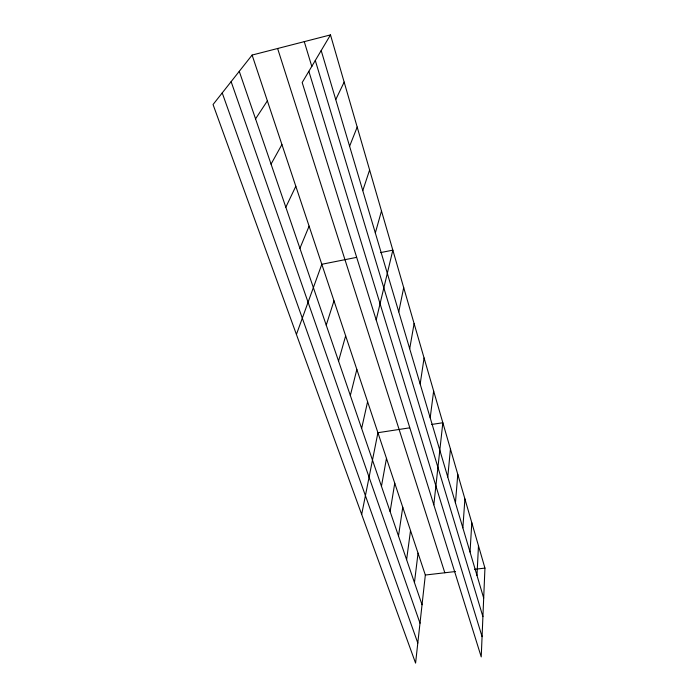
<?xml version="1.0" encoding="UTF-8"?>
<svg xmlns="http://www.w3.org/2000/svg" width="698" height="698" viewBox="0 0 698 698"><rect width="100%" height="100%" fill="white"/><g stroke="black" fill="none" stroke-linecap="round" stroke-linejoin="round"><path stroke-width="1.05" d="M484.944 568.102L481.227 656.897L302.182 82.538L330.486 34.9L484.944 568.102L474.492 569.315M476.97 575.396L478.479 545.775M470.033 552.013L471.804 522.732M462.861 527.845L464.912 498.948M455.436 502.848L457.792 474.387M447.767 476.987L450.437 448.997M433.816 504.802L442.837 422.744L431.495 424.48M252.109 55.063L425.335 575.03L415.58 663.1L213.056 104.534L252.109 55.063L330.486 34.9M414.446 582.568L418.05 553.139M430.195 417.805L433.641 391.011M406.602 559.665L410.529 530.567M398.488 536.012L402.763 507.272M420.17 384.005L424.079 357.978M390.112 511.555L394.754 483.225M409.7 348.721L414.106 323.549M381.448 486.27L386.474 458.385M361.677 514.435L377.923 432.708L409.621 427.839M398.759 311.858L403.697 287.637M361.634 428.45L367.593 401.708M376.187 319.92L392.843 250.146L380.462 252.615M350.335 395.469L356.844 369.443M338.547 361.067L345.65 335.843M375.332 232.94L381.492 210.971M326.236 325.146L333.984 300.821M362.777 190.624L369.617 169.989M296.423 334.447L321.813 264.28L356.521 257.379M349.602 146.231L357.193 127.08M299.913 248.34L309.101 226.135M285.822 207.219L295.821 186.261M335.755 99.596L344.158 82.102M271.051 164.109L281.922 144.547M255.555 118.869L267.369 100.861M425.335 575.03L455.48 571.531M222.226 92.913L417.805 643.015M231.125 81.649L420.004 623.192M239.266 71.336L422.046 604.747M277.621 48.502L444.818 572.77M308.848 71.318L482.074 636.628M304.267 41.644L311.849 66.572M315.295 60.464L482.911 616.631M321.193 50.535L483.688 598.038"/></g></svg>
